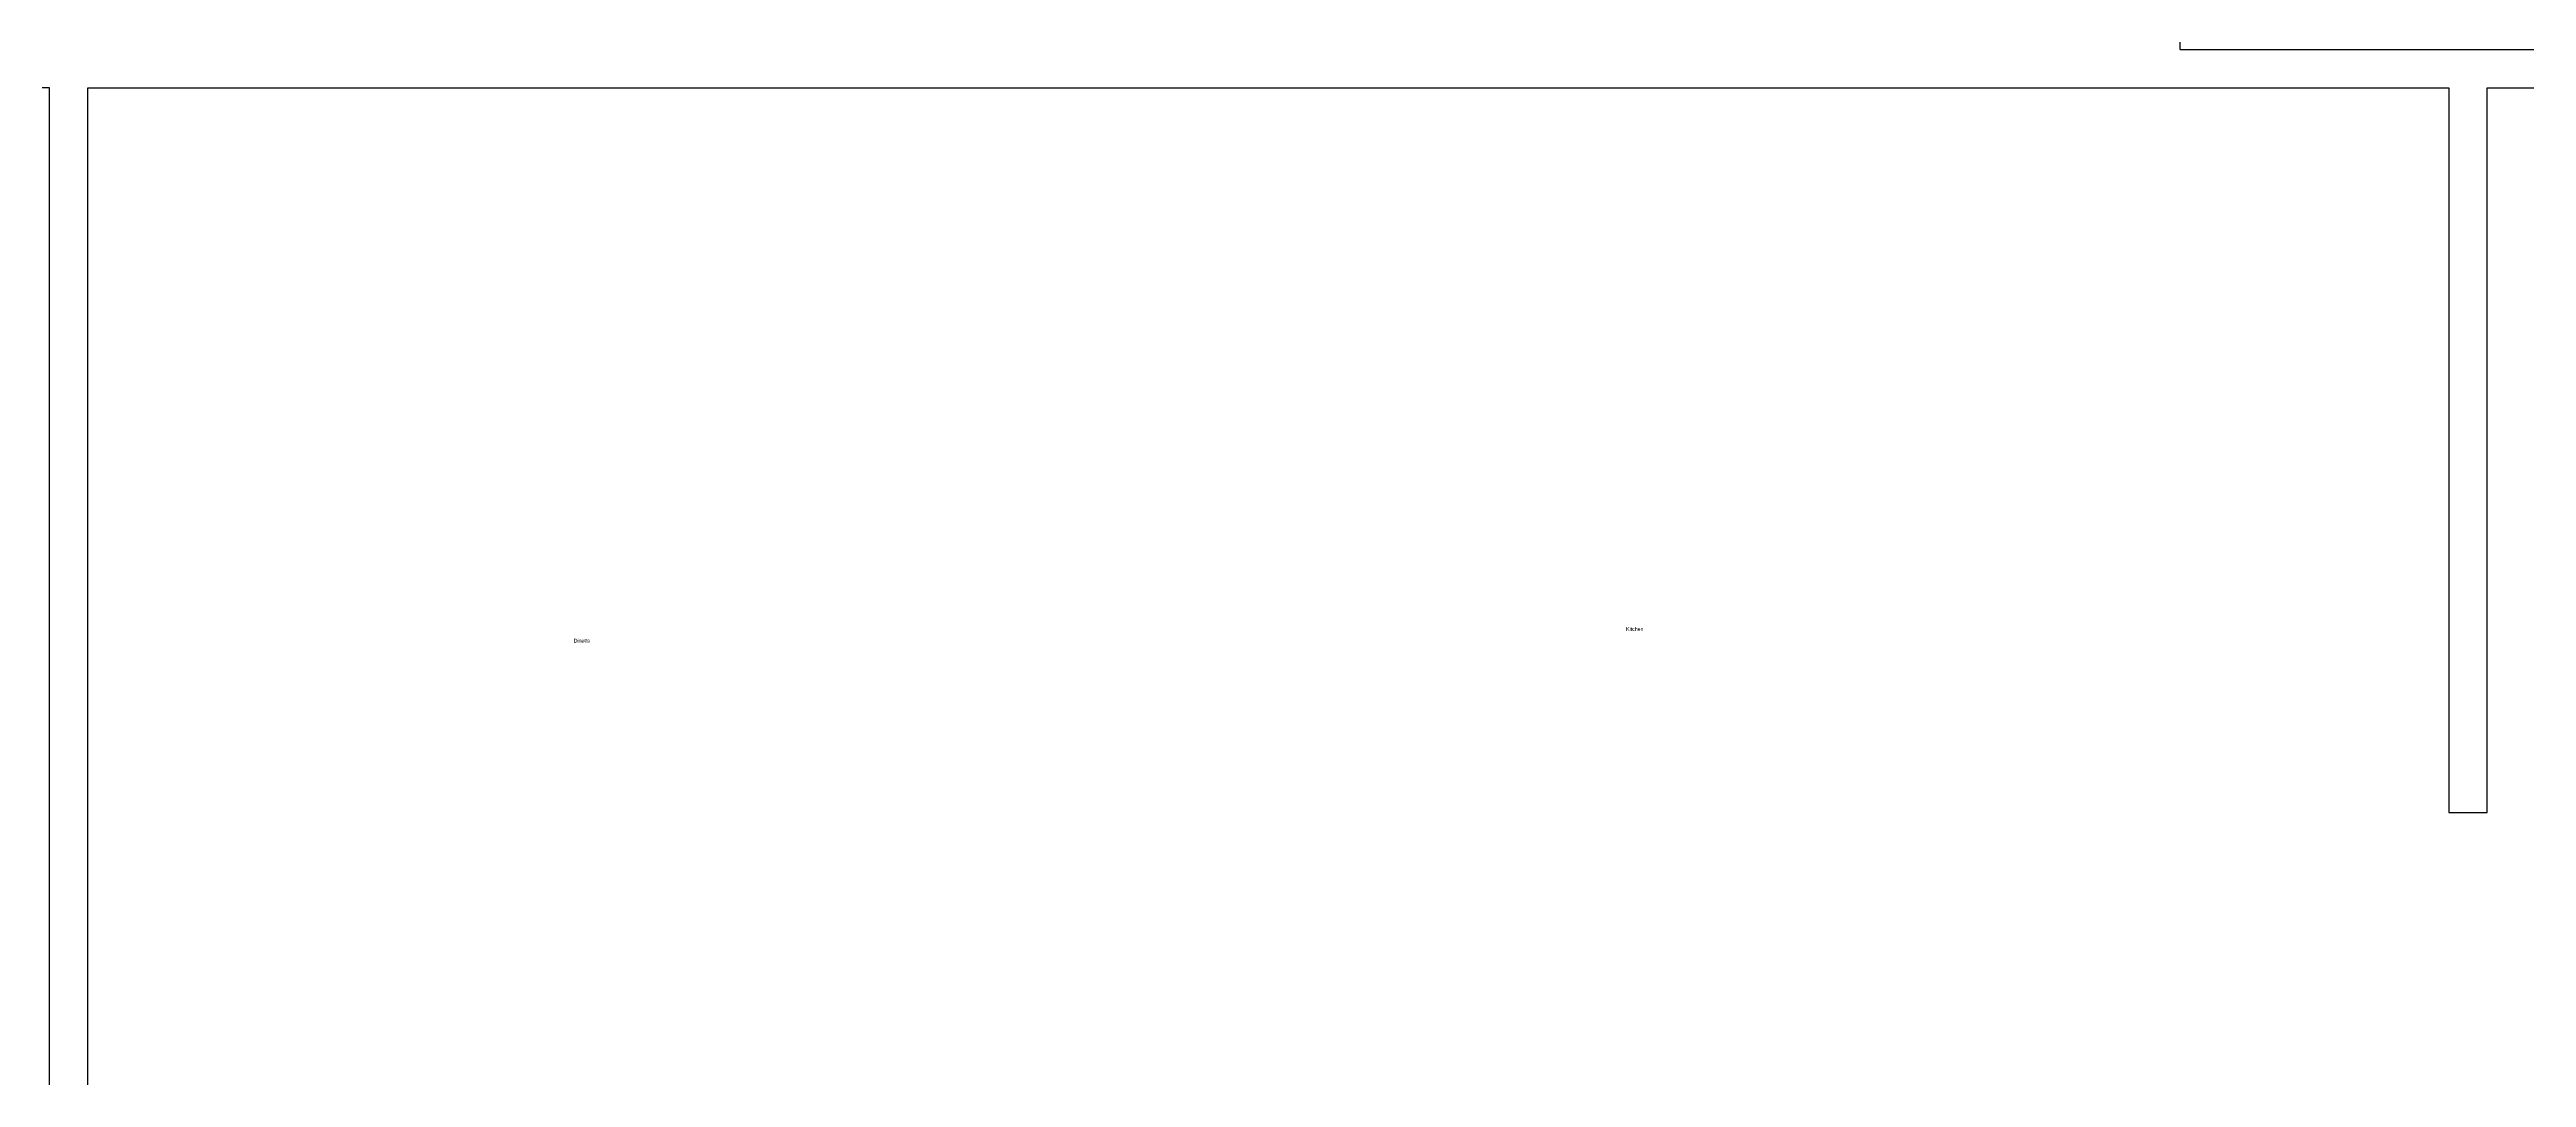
# Model space of a CAD drawing. Header units: millimetres. Extents: x 0 to 17678, y -610 to 14021.
# Drawn here: x 7315 to 13870, y 3985 to 6706 of the extents above; entities that cross this region are included whole.
import ezdxf
from ezdxf.enums import TextEntityAlignment as Align

# ---------------------------------------------------------------- set-up
doc = ezdxf.new("R2010")
doc.units = ezdxf.units.MM

msp = doc.modelspace()

# ---------------------------------------------------------------- linework, layer by layer
for p, q in [((12954, 6705.6), (12954, 13868.4)), ((12954, 6705.6), (14681.2, 6705.6)), ((7315.2, 6604), (101.6, 6604)), ((7315.2, 3543.3), (7315.2, 6604)), ((7416.8, 3721.1), (7416.8, 6604)), ((7416.8, 6604), (13665.2, 6604)), ((7416.8, 3721.1), (7416.8, 6604)), ((7416.8, 6604), (13665.2, 6604)), ((7416.8, 3721.1), (7416.8, 6604)), ((7416.8, 6604), (13665.2, 6604)), ((13665.2, 6604), (13665.2, 4686.3)), ((13665.2, 6604), (13665.2, 4686.3)), ((13665.2, 6604), (13665.2, 4686.3)), ((13766.8, 6604), (14681.2, 6604)), ((13766.8, 4686.3), (13766.8, 6604)), ((13665.2, 4686.3), (13766.8, 4686.3)), ((13665.2, 4686.3), (13766.8, 4686.3)), ((13665.2, 4686.3), (13766.8, 4686.3))]:
    msp.add_line(p, q)

# ---------------------------------------------------------------- texts
for s, p in [('Dinette', (8746.1, 5140.9)), ('Kitchen', (11533.5, 5171.9))]:
    msp.add_text(s, height=10).set_placement(p, align=Align.MIDDLE_RIGHT)

doc.saveas('drawing.dxf')
